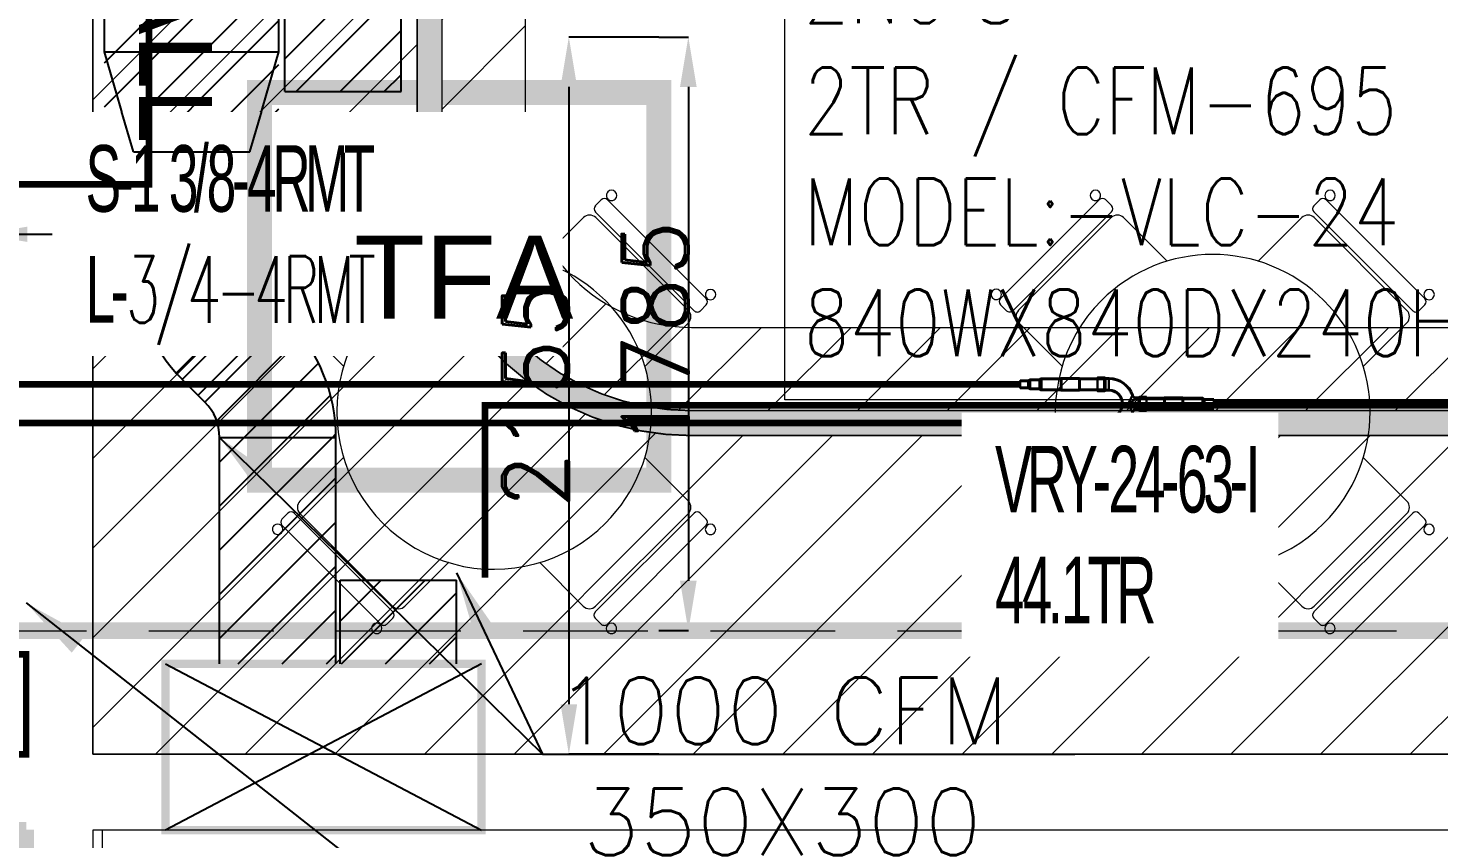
# Model space of a CAD drawing. Header units: millimetres. Extents: x -81374 to 485233, y -39075 to 157313.
# Drawn here: x 49089 to 53329, y 11680 to 14116 of the extents above; entities that cross this region are included whole.
import ezdxf
from ezdxf.enums import TextEntityAlignment as Align

# ---------------------------------------------------------------- set-up
doc = ezdxf.new("R2010")
doc.units = ezdxf.units.MM
doc.header["$PDMODE"] = 34
doc.header["$PDSIZE"] = -1
doc.linetypes.add('CENTER', pattern=[2, 1.25, -0.25, 0.25, -0.25])
doc.linetypes.add('HIDDEN', pattern=[0.375, 0.25, -0.125])
doc.layers.add('ceiling', color=7, linetype='Continuous', lineweight=5, true_color=0x560d91)
doc.layers.add('LinearLight', color=7, linetype='Continuous', lineweight=5, true_color=0xb41f08)
for name, color, linetype in [('CEN', 252, 'CENTER'), ('HATCH', 8, 'Continuous'), ('Hatch 01_UC', 7, 'Continuous'), ('HVAC-SECTIONS', 7, 'Continuous'), ('M HVAC DRAIN PIPE', 8, 'Continuous'), ('M-HVAC ELLIPTICAL DUCT', 6, 'Continuous'), ('M-HVAC SPIRAL DUCT', 150, 'Continuous'), ('M-HVAC VRV PIPE', 152, 'Continuous'), ('M-HVAC-INSULATION', 8, 'Continuous'), ('M-HVAC-SUPPLY AIR DUCT', 4, 'Continuous'), ('M-HVAC-TEXT', 7, 'Continuous'), ('PCE-HVACTEXT', 7, 'Continuous')]:
    doc.layers.add(name, color=color, linetype=linetype)
for name, color, linetype, lineweight in [('DRAIN PIPE', 76, 'Continuous', 30), ('G-IMPT', 8, 'Continuous', 5), ('HVAC  SA DUCT', 4, 'Continuous', 30), ('M-HVAC-EQUIP TEXT', 230, 'Continuous', 0), ('P-PIPE-IDEN', 7, 'Continuous', 9), ('VRF -COPPER PIPE', 4, 'Continuous', 9), ('vrv text', 90, 'Continuous', 30)]:
    doc.layers.add(name, color=color, linetype=linetype, lineweight=lineweight)
doc.styles.add('Arial', font='arial.ttf', dxfattribs={"height": 3})
doc.styles.add('Arial_2', font='arial.ttf', dxfattribs={"height": 75})
doc.styles.add('Herbalife_Third Floor - Furniture Layout - 210201$0$CG', font='GOTHIC.TTF')
doc.styles.add('HVAC TEXT', font='Romans.shx', dxfattribs={"width": 0.8, "height": 100})
doc.styles.add('R', font='romans.shx')
doc.styles.add('ROMAND', font='romand__.ttf')
doc.styles.add('romans', font='stylu.ttf', dxfattribs={"height": 125})
doc.styles.add('rs', font='romans.shx', dxfattribs={"width": 0.75})
doc.styles.get("Standard").update_dxf_attribs({"font": 'arial.ttf'})
doc.dimstyles.new('GLAZ ALU', dxfattribs={"dimscale": 100, "dimtxt": 2, "dimasz": 1.4, "dimexe": 0.8, "dimexo": 0.8, "dimgap": 0.75, "dimtad": 1, "dimdec": 0, "dimzin": 0, "dimdsep": 46, "dimtxsty": 'rs', "dimcen": 0.09, "dimclrd": 8, "dimclre": 8, "dimclrt": 2, "dimadec": 0, "dimazin": 0, "dimtfac": 1, "dimtdec": 0, "dimtmove": 0, "dimatfit": 3, "dimfxl": 1, "dimtolj": 1, "dimtzin": 0, "dimarcsym": 0})
doc.dimstyles.new('HVAC DIM', dxfattribs={"dimtxt": 100, "dimasz": 200, "dimexe": 50, "dimexo": 50, "dimgap": 50, "dimtad": 1, "dimtoh": 1, "dimdec": 0, "dimzin": 0, "dimdsep": 46, "dimtxsty": 'HVAC TEXT', "dimcen": 50, "dimclrd": 7, "dimclre": 7, "dimclrt": 7, "dimadec": 0, "dimazin": 0, "dimtfac": 1, "dimtdec": 0, "dimtofl": 0, "dimtmove": 0, "dimatfit": 3, "dimfxl": 1, "dimtolj": 1, "dimtzin": 0, "dimarcsym": 0})
doc.dimstyles.new('Vayucon', dxfattribs={"dimtxt": 200, "dimasz": 150, "dimexe": 0, "dimexo": 0, "dimgap": 9e-05, "dimtad": 1, "dimdec": 0, "dimrnd": 5, "dimzin": 0, "dimdsep": 46, "dimtxsty": 'ROMAND', "dimcen": 90, "dimclre": 99, "dimclrt": 7, "dimadec": 0, "dimazin": 0, "dimtfac": 1, "dimtdec": 0, "dimtofl": 0, "dimtmove": 1, "dimatfit": 3, "dimfxl": 1, "dimtolj": 1, "dimtzin": 0, "dimarcsym": 0})
pattern_1 = [(225, (86411.17, 39444.27), (134.70384, -134.70384), [])]
pattern_2 = [(45, (497008.21, -83079.44), (-66.29126, 66.29126), [])]
pattern_3 = [(45, (497095.71, -83079.44), (-66.29126, 66.29126), [])]

# ---------------------------------------------------------------- blocks, each defined once
blk = doc.blocks.new('ng')
at = {"layer": 'CEN', "color": 9, "linetype": 'HIDDEN', "lineweight": 0, "ltscale": 1500, "true_color": 0xc7c8ca}
blk.add_line((39209.2, 27139), (31669.2, 27139), dxfattribs=at)
blk = doc.blocks.new('floor plan 1')
at = {"layer": 'G-IMPT', "linetype": 'Continuous'}
blk.add_line((8859.2, -50780.7), (8859.2, -44235.9), dxfattribs=at)
at = {"layer": 'G-IMPT', "color": 55, "linetype": 'Continuous', "true_color": 0xb49f4b}
for p, q in [((8859.2, -50780.7), (8859.2, -44235.9)), ((1844.2, -50780.7), (8859.2, -50780.7)), ((1844.2, -51009.4), (8888, -51009.4))]:
    blk.add_line(p, q, dxfattribs=at)
at = {"layer": 'G-IMPT', "color": 8, "ltscale": 500}
for p, q in [((8888, -50780.7), (8888, -49117.7)), ((1844.2, -50780.7), (8888, -50780.7)), ((8888, -51009.4), (1844.2, -51009.4)), ((8549.5, -51009.4), (2203.1, -51009.4)), ((8888, -51009.4), (8888, -56209.4)), ((4883.6, -51697.3), (5180.8, -51400.3)), ((5199.4, -51400.3), (5217.4, -51418.3)), ((5825.4, -51418.3), (5843.4, -51400.4)), ((5862, -51400.4), (6159.1, -51697.6)), ((7043.6, -51697.3), (7340.8, -51400.3)), ((7359.4, -51400.3), (7377.4, -51418.3)), ((7985.4, -51418.3), (8003.4, -51400.4)), ((8022, -51400.4), (8319.1, -51697.6)), ((5217.4, -51436.8), (4920.1, -51733.9)), ((4937.5, -51732.7), (5216.2, -51454.2)), ((5253.3, -51454.2), (5384.4, -51585.4)), ((5657.1, -51586.6), (5789.5, -51454.3)), ((6122.5, -51734.2), (5825.4, -51436.9)), ((5826.6, -51454.3), (6105.1, -51733)), ((7377.3, -51436.8), (7080.1, -51733.9)), ((7097.5, -51732.7), (7376.2, -51454.2)), ((7413.3, -51454.2), (7544.4, -51585.4)), ((7817.1, -51586.6), (7949.5, -51454.3)), ((8282.5, -51734.2), (7985.4, -51436.9)), ((7986.6, -51454.3), (8265.1, -51733)), ((4901.5, -51733.9), (4883.6, -51715.9)), ((6159.1, -51716.2), (6141.1, -51734.2)), ((7061.5, -51733.9), (7043.6, -51715.9)), ((8319.1, -51716.2), (8301.1, -51734.2)), ((5068.6, -51901.1), (4937.5, -51769.9)), ((6105.1, -51770.1), (5972.8, -51902.4)), ((7228.6, -51901.1), (7097.5, -51769.9)), ((8265.1, -51770.1), (8132.8, -51902.4)), ((4937.4, -52306), (5069.7, -52173.8)), ((5973.9, -52175.1), (6105, -52306.3)), ((7097.4, -52306), (7229.7, -52173.8)), ((8133.9, -52175.1), (8265, -52306.3)), ((4883.5, -52360), (4901.5, -52342)), ((4920, -52342), (5217.1, -52639.2)), ((5215.9, -52621.8), (4937.4, -52343.2)), ((5825.2, -52639.3), (6122.4, -52342.2)), ((6105, -52343.4), (5826.4, -52621.9)), ((6141, -52342.2), (6159, -52360.2)), ((7043.5, -52360), (7061.4, -52342)), ((7080, -52342), (7377.1, -52639.2)), ((7375.9, -52621.8), (7097.4, -52343.2)), ((7985.2, -52639.3), (8282.4, -52342.2)), ((8265, -52343.4), (7986.4, -52621.9)), ((8301, -52342.2), (8319, -52360.2)), ((5180.5, -52675.8), (4883.5, -52378.5)), ((6159, -52378.8), (5861.7, -52675.9)), ((7340.5, -52675.8), (7043.5, -52378.5)), ((8319, -52378.8), (8021.7, -52675.9)), ((5385.4, -52489.6), (5253.1, -52621.9)), ((5789.2, -52621.9), (5658.1, -52490.8)), ((7545.4, -52489.6), (7413.1, -52621.9)), ((7949.2, -52621.9), (7818.1, -52490.8)), ((5217.1, -52657.8), (5199.1, -52675.8)), ((5843.2, -52675.9), (5825.2, -52657.9)), ((7377.1, -52657.8), (7359.1, -52675.8)), ((8003.2, -52675.9), (7985.2, -52657.9))]:
    blk.add_line(p, q, dxfattribs=at)
for centre, radius, start, end in [((5168.7, -51387.4), 15.6, 44.9848, 224.9848), ((5168.7, -51387.4), 15.6, 224.9848, 44.9848), ((5874.3, -51387.7), 15.6, 134.9848, 314.9848), ((5874.3, -51387.7), 15.6, 314.9848, 134.9848), ((7328.7, -51387.4), 15.6, 44.9848, 224.9848), ((7328.7, -51387.4), 15.6, 224.9848, 44.9848), ((8034.3, -51387.7), 15.6, 134.9848, 314.9848), ((8034.3, -51387.7), 15.6, 314.9848, 134.9848), ((5190.1, -51409.6), 13.1, 44.9848, 134.9848), ((5208.1, -51427.5), 13.1, 314.9848, 44.9848), ((5834.7, -51427.6), 13.1, 134.9848, 224.9848), ((5852.7, -51409.7), 13.1, 44.9848, 134.9848), ((7350.1, -51409.6), 13.1, 44.9848, 134.9848), ((7368.1, -51427.5), 13.1, 314.9848, 44.9848), ((7994.7, -51427.6), 13.1, 134.9848, 224.9848), ((8012.7, -51409.7), 13.1, 44.9848, 134.9848), ((5234.7, -51472.8), 26.3, 44.9848, 134.9848), ((5808, -51472.9), 26.3, 44.9848, 134.9848), ((7394.7, -51472.8), 26.3, 44.9848, 134.9848), ((7968, -51472.9), 26.3, 44.9848, 134.9848), ((5521.3, -52038.1), 473.1, 314.9848, 134.9848), ((7681.3, -52038.1), 473.1, 314.9848, 134.9848), ((4870.9, -51685), 15.6, 44.9848, 224.9848), ((4870.9, -51685), 15.6, 224.9848, 44.9848), ((6172, -51685.5), 15.6, 134.9848, 314.9848), ((6172, -51685.5), 15.6, 314.9848, 134.9848), ((7030.9, -51685), 15.6, 44.9848, 224.9848), ((7030.9, -51685), 15.6, 224.9848, 44.9848), ((8332, -51685.5), 15.6, 134.9848, 314.9848), ((8332, -51685.5), 15.6, 314.9848, 134.9848), ((4892.8, -51706.6), 13.1, 134.9848, 224.9848), ((5521.3, -52038.1), 473.1, 134.9848, 314.9848), ((6149.8, -51706.9), 13.1, 314.9848, 44.9848), ((7052.8, -51706.6), 13.1, 134.9848, 224.9848), ((7681.3, -52038.1), 473.1, 134.9848, 314.9848), ((8309.8, -51706.9), 13.1, 314.9848, 44.9848), ((4910.8, -51724.6), 13.1, 224.9848, 314.9848), ((4956.1, -51751.3), 26.3, 134.9848, 224.9848), ((6086.5, -51751.5), 26.3, 314.9848, 44.9848), ((6131.8, -51724.9), 13.1, 224.9848, 314.9848), ((7070.8, -51724.6), 13.1, 224.9848, 314.9848), ((7116.1, -51751.3), 26.3, 134.9848, 224.9848), ((8246.5, -51751.5), 26.3, 314.9848, 44.9848), ((8291.8, -51724.9), 13.1, 224.9848, 314.9848), ((4956, -52324.6), 26.3, 134.9848, 224.9848), ((6086.5, -52324.8), 26.3, 314.9848, 44.9848), ((7116, -52324.6), 26.3, 134.9848, 224.9848), ((8246.5, -52324.8), 26.3, 314.9848, 44.9848), ((4892.7, -52369.3), 13.1, 134.9848, 224.9848), ((4910.7, -52351.3), 13.1, 44.9848, 134.9848), ((6131.7, -52351.5), 13.1, 44.9848, 134.9848), ((6149.7, -52369.5), 13.1, 314.9848, 44.9848), ((7052.7, -52369.3), 13.1, 134.9848, 224.9848), ((7070.7, -52351.3), 13.1, 44.9848, 134.9848), ((8291.7, -52351.5), 13.1, 44.9848, 134.9848), ((8309.7, -52369.5), 13.1, 314.9848, 44.9848), ((4870.6, -52390.6), 15.6, 134.9848, 314.9848), ((4870.6, -52390.6), 15.6, 314.9848, 134.9848), ((6171.7, -52391.1), 15.6, 44.9848, 224.9848), ((6171.7, -52391.1), 15.6, 224.9848, 44.9848), ((7030.6, -52390.6), 15.6, 134.9848, 314.9848), ((7030.6, -52390.6), 15.6, 314.9848, 134.9848), ((8331.7, -52391.1), 15.6, 44.9848, 224.9848), ((8331.7, -52391.1), 15.6, 224.9848, 44.9848), ((5234.5, -52603.3), 26.3, 224.9848, 314.9848), ((5207.8, -52648.5), 13.1, 314.9848, 44.9848), ((5807.8, -52603.3), 26.3, 224.9848, 314.9848), ((5834.5, -52648.6), 13.1, 134.9848, 224.9848), ((7394.5, -52603.3), 26.3, 224.9848, 314.9848), ((7367.8, -52648.5), 13.1, 314.9848, 44.9848), ((7967.8, -52603.3), 26.3, 224.9848, 314.9848), ((7994.5, -52648.6), 13.1, 134.9848, 224.9848), ((5168.2, -52688.5), 15.6, 134.9848, 314.9848), ((5168.2, -52688.5), 15.6, 314.9848, 134.9848), ((5189.8, -52666.5), 13.1, 224.9848, 314.9848), ((5852.4, -52666.6), 13.1, 224.9848, 314.9848), ((5873.8, -52688.8), 15.6, 44.9848, 224.9848), ((5873.8, -52688.8), 15.6, 224.9848, 44.9848), ((7328.2, -52688.5), 15.6, 134.9848, 314.9848), ((7328.2, -52688.5), 15.6, 314.9848, 134.9848), ((7349.8, -52666.5), 13.1, 224.9848, 314.9848), ((8012.4, -52666.6), 13.1, 224.9848, 314.9848), ((8033.8, -52688.8), 15.6, 44.9848, 224.9848), ((8033.8, -52688.8), 15.6, 224.9848, 44.9848)]:
    blk.add_arc(centre, radius, start, end, dxfattribs=at)
at = {"layer": 'CEN', "linetype": 'Continuous'}
blk.add_blockref('ng', (-28240.4, -78519.6), dxfattribs=at)
at = {"layer": 'G-IMPT', "color": 8, "ltscale": 500, "style": 'Herbalife_Third Floor - Furniture Layout - 210201$0$CG'}
blk.add_text('DISPLAY WALL', height=220, rotation=90, dxfattribs=at).set_placement((8749.1, -54970.6))
at = {"layer": 'G-IMPT', "color": 8, "ltscale": 500}
for rotation, p in [(359.9992, (39680.6, -4989.6, 0)), (359.9992, (35886.7, -10139.3, 0)), (270.0008, (28873.3, -20643.5, 0)), (359.9992, (11975.3, -26935.4, 0)), (359.9992, (15267.6, -26935.4, 0)), (359.9992, (26686.3, -26987.7, 0)), (270.0008, (15861.1, -28615, 0)), (89.9992, (23697.8, -33300.6, 0)), (89.9992, (23597.9, -35337.7, 0)), (89.9992, (23597.9, -37388.3, 0)), (359.9992, (13750.4, -37781.5, 0)), (89.9992, (23697.8, -40746.8, 0)), (89.9992, (23597.8, -44302.5, 0)), (89.9992, (23597.8, -46399.1, 0)), (89.9992, (23697.8, -48339.8, 0)), (89.9992, (23697.8, -54280, 0)), (359.9992, (27418.1, -55702.4, 0)), (89.9992, (9671.9, -65856.5, 0)), (359.9992, (4684.1, -67403.4, 0)), (359.9992, (8737.2, -67403.4, 0))]:
    blk.add_attdef('PARTITIONTYPE', text='', height=200, rotation=rotation, dxfattribs=at).set_placement(p, align=Align.MIDDLE_CENTER)
blk = doc.blocks.new('drain pump')
at = {"layer": 'HVAC  SA DUCT', "color": 3, "const_width": 20}
blk.add_lwpolyline([(232195.4, 109654.3), (232195.4, 109953.9), (231895.4, 109953.9), (231895.4, 109654.3)], close=True, dxfattribs=at)
at = {"layer": 'HVAC  SA DUCT', "color": 0}
for centre in [(232044.7, 109879.1, -22), (232044.7, 109749.7, -22)]:
    blk.add_circle(centre, 40.5, dxfattribs=at)
blk = doc.blocks.new('*D177')
at = {"layer": 'DEFPOINTS', "color": 0, "linetype": 'Continuous'}
for p in [(50984.5, 14089.2), (50984.5, 12305.3), (51073.3, 12305.3)]:
    blk.add_point(p, dxfattribs=at)
at = {"layer": 'DRAIN PIPE', "color": 99, "linetype": 'Continuous', "lineweight": -2}
for p, q in [((50984.5, 14089.2), (51073.3, 14089.2)), ((50984.5, 12305.3), (51073.3, 12305.3))]:
    blk.add_line(p, q, dxfattribs=at)
at = {"layer": 'DRAIN PIPE', "color": 0, "linetype": 'Continuous', "lineweight": -2}
blk.add_line((51073.3, 13939.2), (51073.3, 12455.3), dxfattribs=at)
at = {"layer": 'DRAIN PIPE', "color": 0, "linetype": 'Continuous'}
for points in [[(51098.3, 13939.2), (51048.3, 13939.2), (51073.3, 14089.2)], [(51048.3, 12455.3), (51098.3, 12455.3), (51073.3, 12305.3)]]:
    blk.add_solid(points, dxfattribs=at)
at = {"layer": 'DRAIN PIPE', "color": 7, "linetype": 'Continuous', "insert": (50973.3, 13197.2), "char_height": 200, "attachment_point": 5, "rotation": 90, "style": 'ROMAND'}
blk.add_mtext('\\A1;1785', dxfattribs=at)
blk = doc.blocks.new('*D178')
at = {"layer": 'DEFPOINTS', "color": 0, "linetype": 'Continuous'}
for p in [(50984.5, 14089.2), (50714.1, 11934), (50984.5, 11934)]:
    blk.add_point(p, dxfattribs=at)
at = {"layer": 'DRAIN PIPE', "color": 99, "linetype": 'Continuous', "lineweight": -2}
for p, q in [((50984.5, 14089.2), (50714.1, 14089.2)), ((50984.5, 11934), (50714.1, 11934))]:
    blk.add_line(p, q, dxfattribs=at)
at = {"layer": 'DRAIN PIPE', "color": 0, "linetype": 'Continuous', "lineweight": -2}
blk.add_line((50714.1, 13939.2), (50714.1, 12084), dxfattribs=at)
at = {"layer": 'DRAIN PIPE', "color": 0, "linetype": 'Continuous'}
for points in [[(50739.1, 13939.2), (50689.1, 13939.2), (50714.1, 14089.2)], [(50689.1, 12084), (50739.1, 12084), (50714.1, 11934)]]:
    blk.add_solid(points, dxfattribs=at)
at = {"layer": 'DRAIN PIPE', "color": 7, "linetype": 'Continuous', "insert": (50614.1, 13011.6), "char_height": 200, "attachment_point": 5, "rotation": 90, "style": 'ROMAND'}
blk.add_mtext('\\A1;2155', dxfattribs=at)
blk = doc.blocks.new('zw$4E06')
at = {"layer": 'vrv text'}
for points in [[(-121.1, 47.1), (-125.2, 47.1, 0.219765), (-200.2, 8.6), (-201.3, 7.2), (-202.6, 5.5), (-203.7, 4), (-204.8, 2.4, 0.042815), (-212.3, -11.4), (-213.2, -13.1), (-214, -14.9), (-214.7, -16.9), (-215.5, -18.7), (-216, -20.6), (-216.2, -21.1), (-216.5, -21.9), (-216.8, -22.4), (-217.1, -23), (-217.3, -23.6), (-218.4, -25.2), (-218.7, -25.5), (-219.1, -26.1), (-219.7, -26.5), (-220.2, -27), (-220.4, -27.4), (-221, -27.8), (-221.5, -28.3), (-222.1, -28.5), (-222.4, -28.9), (-223, -29.2), (-223.6, -29.4)], [(-121.1, 50.2), (-123.4, 50.2, 0.309599), (-218.4, -17.7), (-219.1, -19.5)], [(-121.1, 3.6), (-124.1, 3.6, 0.392074), (-177.9, -51.8), (-178.1, -53.3), (-177.9, -54.6, 0.393328), (-124.1, -110.1), (-121.1, -110.1)], [(-121.1, 0.5), (-122.6, 0.5), (-123.9, 0.4, 0.390764), (-175, -51.8), (-175, -54.6, 0.390298), (-123.9, -107), (-121.1, -107)], [(-231.4, -31.6), (-231.1, -31.8, 0.021844), (-210.1, -47.1), (-199.6, -53.3), (-205.4, -43)], [(-205.4, -63.6), (-199.6, -53.3), (-210, -59.8, 0.03043), (-231.1, -74.8), (-231.4, -75)], [(-121.1, -153.7), (-123.2, -153.7, -0.308139), (-215.5, -87.9), (-216, -86), (-216.2, -85.3), (-216.5, -84.9), (-216.8, -84.2), (-217.1, -83.6), (-217.3, -83.1), (-217.7, -82.6), (-218, -82), (-218.4, -81.6), (-218.7, -81.1), (-219.1, -80.5), (-219.7, -80.2), (-220.2, -79.8), (-220.4, -79.2), (-221, -78.7), (-221.5, -78.5), (-222.1, -78.1), (-222.4, -77.6, 0.112916), (-230.1, -75.2), (-230.7, -75), (-231.4, -75)], [(-121.1, -156.8), (-123.4, -156.8, -0.307918), (-218.4, -89), (-219.1, -87.1), (-219.1, -86.6), (-219.3, -86), (-219.7, -85.7), (-219.9, -85.1), (-220.2, -84.8), (-220.2, -84.2), (-220.6, -83.8), (-221, -83.5), (-221.2, -82.9), (-221.5, -82.7), (-221.9, -82.2), (-222.3, -81.8), (-222.6, -81.6), (-223, -81.3), (-223.3, -80.9), (-223.7, -80.7), (-224.3, -80.3), (-224.6, -80), (-225.2, -79.8), (-225.4, -79.6), (-225.9, -79.4), (-226.5, -79.2), (-226.8, -79), (-227.4, -78.7), (-228.5, -78.7), (-228.9, -78.5), (-229.4, -78.3), (-230.4, -78.3), (-230.9, -78.1), (-231.4, -78.1)]]:
    blk.add_lwpolyline(points, format="xyb", dxfattribs=at)
for points in [[(-206.3, -0.2), (-208.7, 2)], [(-202.4, 5.5), (-204.6, 7.7)], [(-198.3, 10.7), (-200.6, 13.1)], [(-193.9, 15.8), (-196, 17.8)], [(-189.2, 20.4), (-191.4, 22.8)], [(-184, 24.8), (-186.4, 27.2)], [(-178.9, 28.9), (-181.1, 31.2)], [(-173, 32.5), (-175.2, 34.8)], [(-167.1, 36), (-169.3, 38.2)], [(-160.7, 38.8), (-163.1, 41.3)], [(-153.9, 41.7), (-156.3, 43.9)], [(-146.7, 43.7), (-149.1, 46.3)], [(-139, 45.4), (-141.6, 48.1)], [(-130.5, 46.5), (-133.4, 49.4)], [(-130.5, -0.5), (-133.3, 2.2)], [(-122.1, 0.4), (-125, 3.5)], [(-121.7, 47.1), (-124.8, 50.2)], [(-76.5, 50.2), (-76.5, 53.3), (-103.7, 53.3), (-109, 50.2), (-121.1, 50.2)], [(-102.8, 50.2), (-108.1, 47.1), (-121.1, 47.1)], [(-121.1, 3.5), (-121.1, 47.1)], [(-121.1, 3.5), (-108.1, 3.5), (-102.8, 0.4), (-76.5, 0.4), (-76.5, -2.8), (-103.7, -2.8), (-109, 0.4), (-121.1, 0.4)], [(-112.7, 0.4), (-115.8, 3.5)], [(-112.1, 47.1), (-115.3, 50.2)], [(-108.1, 3.5), (-108.1, 47.1)], [(-104.8, 49.1), (-107, 51.3)], [(-100, -2.8), (-103.9, 0.9)], [(-103, 1.7), (-103, 48.5)], [(-102.8, 50.2), (-102.8, 39.7)], [(-76.5, 0.4), (-76.5, 50.2), (-102.8, 50.2), (-102.8, 0.4)], [(-102.8, 47.2), (-102.8, 0.2)], [(-102.8, 45.4), (-102.8, 2.7)], [(-102.6, 48.4), (-5, 48.4), (-2.6, 50), (0, 50)], [(-102.6, 1.5), (-102.6, 48.4)], [(0.2, 47.2), (-1.8, 47.2), (-4.2, 45.9), (-102.6, 45.9)], [(-4.2, 45.9), (-4.2, 4.2), (-102.6, 4.2)], [(0, 0), (-2.6, 0), (-5, 1.5), (-102.6, 1.5)], [(-96.5, 50.2), (-99.6, 53.3)], [(-90.8, -2.8), (-93.9, 0.4)], [(-87.1, 50.2), (-90.3, 53.3)], [(-81.2, -2.8), (-84.4, 0.4)], [(-77.8, 50.2), (-80.9, 53.3)], [(-76.5, 50.2), (-76.5, 39.7)], [(-25.5, 45.9), (-33.3, 45.9)], [(-25.5, 4.2), (-33.3, 4.2)], [(-4.2, 4.2), (-1.8, 2.7)], [(-1.8, 47.2), (-1.8, 2.7), (0, 2.7)], [(151.5, 48.4), (72.8, 48.4), (70.2, 50), (-0.9, 50)], [(69.7, 2.7), (-0.7, 2.7)], [(0, 47.2), (69.7, 47.2), (71.9, 45.9), (150.7, 45.9), (157.9, 41.6), (196.1, 41.6), (203.3, 37.7), (203.3, 12.7), (196.1, 8.5), (157.9, 8.5), (150.7, 4.2), (71.9, 4.2), (69.7, 2.7)], [(0, 0), (70.2, 0)], [(69.7, 47.2), (69.7, 2.7)], [(70.2, 0), (72.8, 1.5), (151.5, 1.5), (158.7, 5.7), (196.1, 5.7), (203.3, 9.9), (235.9, 9.9), (235.9, 40.3), (203.3, 40.3), (196.1, 44.3)], [(71.9, 45.9), (71.9, 4.2)], [(93.4, 45.9), (101.1, 45.9)], [(93.4, 4.2), (101.1, 4.2)], [(150.7, 45.9), (150.7, 4.2)], [(158.7, 44.3), (151.5, 48.4)], [(157.9, 41.6), (157.9, 8.5)], [(196.1, 44.3), (158.7, 44.3)], [(196.1, 41.6), (196.1, 8.5)], [(203.3, 37.7), (235.9, 37.7)], [(203.3, 12.7), (235.9, 12.7)], [(-500.2, -74.1), (-500.2, -32.3), (-507.4, -36.8), (-545.4, -36.8), (-545.4, -34)], [(-545.4, -34), (-507.9, -34)], [(-545.4, -36.8), (-545.4, -69.9)], [(-507.9, -34), (-500.8, -29.8)], [(-507.4, -36.8), (-507.4, -69.9)], [(-500.8, -29.8), (-422.1, -29.8)], [(-349.3, -31.1), (-419, -31.1), (-421.4, -32.3), (-500.2, -32.3)], [(-442.7, -32.3), (-450.4, -32.3)], [(-422.1, -29.8), (-419.5, -28.3)], [(-421.4, -32.3), (-421.4, -74.1), (-419, -75.6)], [(-419.5, -28.3), (-348.4, -28.3)], [(-419, -31.1), (-419, -75.6), (-348.5, -75.6)], [(-349.5, -31.1), (-347.5, -31.1), (-345.2, -32.3), (-246.7, -32.3)], [(-246.7, -29.8), (-344.3, -29.8), (-346.9, -28.3), (-349.3, -28.3)], [(-347.5, -31.1), (-347.5, -75.6), (-349.3, -75.6)], [(-345.2, -32.3), (-345.2, -74.1), (-246.7, -74.1)], [(-323.7, -32.3), (-316, -32.3)], [(-240.6, -28.5), (-246.2, -25.2), (-273.2, -25.2), (-273.2, -28.5), (-246.9, -28.5), (-241.6, -31.6)], [(-272.1, -28.5), (-273.2, -27.4)], [(-273.2, -28.5), (-273.2, -41)], [(-273.2, -78.1), (-273.2, -28.5)], [(-262.7, -28.5), (-265.8, -25.2)], [(-253.1, -28.5), (-256.4, -25.2)], [(-240.8, -31.6), (-247.1, -25.2)], [(-246.9, -75.6), (-246.9, -28.3), (-246.9, -75.6)], [(-246.9, -28.5), (-246.9, -41)], [(-246.9, -78.1), (-246.9, -28.5)], [(-246.7, -76.7), (-246.7, -29.8)], [(-246.7, -76.8), (-246.7, -29.8)], [(-241.6, -75), (-241.6, -31.6)], [(-241.6, -31.6), (-231.4, -31.6)], [(-240.6, -28.5), (-231.4, -28.5)], [(-231.3, -31.6), (-234.4, -28.5)], [(-231.4, -28.5), (-229.8, -28.5), (-229.4, -28.3), (-228.9, -28.3), (-228.5, -28.1), (-227.8, -27.9), (-227.4, -27.8), (-226.8, -27.6), (-226.5, -27.4), (-225.9, -27.4), (-225.4, -27), (-225.2, -26.8), (-224.6, -26.5), (-224.3, -26.3), (-223.7, -26.1), (-223, -25.4), (-222.6, -25.2), (-222.3, -24.6), (-221.9, -24.3), (-221.5, -24.1), (-221.2, -23.6), (-221, -23.2), (-220.6, -22.8), (-220.2, -22.3), (-220.2, -22.1), (-219.9, -21.5), (-219.7, -21.1), (-219.3, -20.6), (-219.1, -20), (-219.1, -19.7)], [(-228.9, -31.4), (-229.6, -31.6), (-231.4, -31.6)], [(-223.9, -29.6), (-226.1, -27.4)], [(-218.6, -25.4), (-221, -23.2)], [(-215.5, -19), (-218, -16.8)], [(-216, -21), (-216, -20.6)], [(-212.9, -12.5), (-215.1, -10.1)], [(-209.7, -6.3), (-211.9, -3.9)], [(-174.5, -60.1), (-177.9, -56.6)], [(-174.8, -50.4), (-177.6, -47.6)], [(-173.7, -42.1), (-176.3, -39.5)], [(-171.7, -34.8), (-174.1, -32.3)], [(-168.8, -28.3), (-171, -25.9)], [(-165.1, -22.4), (-167.5, -20.2)], [(-160.9, -17.3), (-163.3, -15.1)], [(-156.3, -12.7), (-158.3, -10.5)], [(-150.7, -8.5), (-153.1, -6.3)], [(-144.7, -5.1), (-147.1, -2.8)], [(-138.3, -2.4), (-140.6, 0)], [(-545.4, -69.9), (-507.4, -69.9), (-500.2, -74.1), (-421.4, -74.1)], [(-545.4, -72.6), (-545.4, -69.9)], [(-507.9, -72.6), (-545.4, -72.6)], [(-500.8, -76.8), (-507.9, -72.6)], [(-422.1, -76.8), (-500.8, -76.8)], [(-442.7, -74.1), (-450.4, -74.1)], [(-419.5, -78.1), (-422.1, -76.8)], [(-349.3, -78.1), (-419.5, -78.1)], [(-349.3, -78.1), (-346.9, -78.1)], [(-345.2, -74.1), (-347.5, -75.6)], [(-346.9, -78.1), (-344.3, -76.8)], [(-344.3, -76.8), (-246.7, -76.8)], [(-323.7, -74.1), (-316, -74.1)], [(-231.4, -75), (-241.6, -75), (-246.9, -78.1), (-273.2, -78.1), (-273.2, -81.4), (-246.2, -81.4), (-240.6, -78.1), (-231.4, -78.1)], [(-266.4, -81.4), (-269.3, -78.1)], [(-256.8, -81.4), (-259.9, -78.1)], [(-247.4, -81.4), (-250.6, -78.1)], [(-241, -78.5), (-243.2, -76.1)], [(-231.6, -78.1), (-235, -75)], [(-217.3, -83.3), (-223.3, -77.2)], [(-210, -99.8), (-216.5, -93.4)], [(-216, -86), (-216, -85.8)], [(-171.1, -73), (-176.1, -68)], [(-153.1, -100.4), (-168, -85.3)], [(-124.7, -110.1), (-127.9, -106.6)], [(-76.5, -107), (-76.5, -103.9), (-103.7, -103.9), (-109, -107), (-121.1, -107)], [(-121.1, -153.7), (-121.1, -110.1), (-108.1, -110.1), (-102.8, -107), (-76.5, -107)], [(-115.1, -110.1), (-118.2, -107)], [(-106.6, -109.2), (-109, -107)], [(-108.1, -153.7), (-108.1, -110.1)], [(-103, -108.1), (-5.3, -108.1), (-2.9, -106.4), (-0.4, -106.4)], [(-103, -155), (-103, -108.1)], [(-0.2, -109.4), (-2.2, -109.4), (-4.6, -110.5), (-103, -110.5)], [(-4.6, -110.5), (-4.6, -152.4), (-103, -152.4)], [(-102.8, -107), (-102.8, -118.2)], [(-102.8, -156.8), (-102.8, -107)], [(-102.8, -156.8), (-102.8, -109.9)], [(-99.4, -107), (-102.4, -103.9)], [(-90.1, -107), (-93.2, -103.9)], [(-80.5, -107), (-83.6, -103.9)], [(-76.5, -107), (-76.5, -118.2)], [(-76.5, -156.8), (-76.5, -107)], [(-26.1, -110.5), (-33.6, -110.5)], [(-2.2, -153.7), (-2.2, -109.4)], [(151.1, -108.1), (72.4, -108.1), (69.8, -106.4), (-1.3, -106.4)], [(-0.4, -109.4), (69.3, -109.4), (71.5, -110.5), (150.4, -110.5)], [(69.3, -109.4), (69.3, -153.7)], [(71.5, -110.5), (71.5, -152.4)], [(93, -110.5), (100.7, -110.5)], [(150.4, -110.5), (150.4, -152.4)], [(150.4, -110.5), (157.5, -114.9), (195.8, -114.9), (202.9, -118.9), (202.9, -143.9), (195.8, -148.2)], [(158.3, -112.1), (151.1, -108.1)], [(195.8, -112.1), (158.3, -112.1)], [(195.8, -112.1), (202.9, -116.2), (235.3, -116.2), (235.3, -146.5), (202.9, -146.5), (195.8, -150.7)], [(-183.3, -136.2), (-204.1, -115.4)], [(-161.2, -148.9), (-167.7, -142.3)], [(-146.9, -153.5), (-151.5, -148.9)], [(-135.3, -155.9), (-139, -152)], [(-124.8, -156.8), (-128.1, -153.3)], [(-109, -156.8), (-103.7, -159.9), (-76.5, -159.9), (-76.5, -156.8), (-102.8, -156.8), (-108.1, -153.7), (-121.1, -153.7)], [(-121.1, -156.8), (-109, -156.8)], [(-115.4, -156.8), (-118.4, -153.7)], [(-102.8, -159.9), (-109.2, -153.7)], [(-5.3, -155), (-103, -155)], [(-93.4, -159.9), (-96.5, -156.8)], [(-84, -159.9), (-87.1, -156.8)], [(-76.5, -158.1), (-77.8, -156.8)], [(-26.1, -152.4), (-33.6, -152.4)], [(-2.9, -156.5), (-5.3, -155)], [(-4.6, -152.4), (-2.2, -153.7), (-0.4, -153.7)], [(-0.4, -156.5), (-2.9, -156.5)], [(69.3, -153.7), (-1.1, -153.7)], [(-0.4, -156.5), (69.8, -156.5)], [(195.8, -148.2), (157.5, -148.2), (150.4, -152.4), (71.5, -152.4), (69.3, -153.7)], [(69.8, -156.5), (72.4, -155)], [(72.4, -155), (151.1, -155), (158.3, -150.7), (195.8, -150.7)], [(93, -152.4), (100.7, -152.4)], [(157.5, -114.9), (157.5, -148.2)], [(195.8, -114.9), (195.8, -148.2)], [(202.9, -118.9), (235.3, -118.9)], [(202.9, -143.9), (235.3, -143.9)]]:
    blk.add_lwpolyline(points, dxfattribs=at)
for points in [[(-223.6, -29.4), (-225.2, -30.8), (-226.7, -30.6), (-228.9, -31.4)], [(-205.4, -43), (-209.5, -36), (-212.2, -28.2), (-216, -21)], [(-216, -85.8), (-212.5, -78.4), (-209.1, -70.9), (-205.4, -63.6)]]:
    blk.add_open_spline(points, degree=3, dxfattribs=at)
blk = doc.blocks.new('zw$CAB3')
at = {"layer": 'M-HVAC ELLIPTICAL DUCT', "linetype": 'Continuous', "const_width": 75}
blk.add_lwpolyline([(37.5, 1202.5), (37.5, 37.5), (1237.5, 37.5), (1237.5, 1202.5)], close=True, dxfattribs=at)
at = {"layer": 'M-HVAC-TEXT', "color": 7, "insert": (651, 772.9, 0), "char_height": 250, "width": 562.477, "attachment_point": 2, "style": 'Arial'}
blk.add_mtext('TFA ', dxfattribs=at)

msp = doc.modelspace()

# ---------------------------------------------------------------- hatches: boundary and pattern name
at = {"layer": 'HATCH'}
h = msp.add_hatch(color=8, dxfattribs=at)
h.dxf.hatch_style = 1
edge = h.paths.add_edge_path(flags=16)
edge.add_arc((51082.8, 23076.1), 750, 450, 540)
edge.add_line((50332.8, 23076.1), (50332.8, 13716.5))
edge.add_arc((51082.8, 13716.5), 750, 180, 270)
edge.add_line((51082.8, 12966.5), (54782.5, 12966.5))
edge.add_arc((54782.5, 13716.5), 750, 270, 360)
edge.add_line((55532.5, 13716.5), (55532.5, 23076.1))
edge.add_arc((54782.5, 23076.1), 750, 360, 450)
edge.add_line((54782.5, 23826.1), (51082.8, 23826.1))
edge = h.paths.add_edge_path()
edge.add_arc((51082.8, 23076.1), 825, 450, 540)
edge.add_line((50257.8, 23076.1), (50257.8, 13716.5))
edge.add_arc((51082.8, 13716.5), 825, 180, 270)
edge.add_line((51082.8, 12891.5), (54782.5, 12891.5))
edge.add_arc((54782.5, 13716.5), 825, 270, 360)
edge.add_line((55607.5, 13716.5), (55607.5, 23076.1))
edge.add_arc((54782.5, 23076.1), 825, 360, 450)
edge.add_line((54782.5, 23901.1), (51082.8, 23901.1))
at = {"layer": 'Hatch 01_UC', "linetype": 'Continuous', "lineweight": 0, "transparency": 33554597}
h = msp.add_hatch(dxfattribs=at)
h.set_pattern_fill('ANSI31', color=8, scale=60, angle=180)
h.set_pattern_definition(pattern_1)
h.paths.add_polyline_path([(56014.8, 24856.1), (49282.8, 24856.1), (49282.8, 18559.3), (49282.8, 11934), (56251.6, 11934), (56251.6, 12466.5), (56584.1, 12466.5), (56584.1, 21441.1), (56022.8, 21441.1), (56022.8, 22506.1), (56582.5, 22506.1), (56582.5, 24856.1)])
edge = h.paths.add_edge_path(flags=16)
edge.add_ellipse((51082.8, 23076.1), major_axis=(825, 0), ratio=1, start_angle=90, end_angle=180)
edge.add_line((50257.8, 23076.1), (50257.8, 13716.5))
edge.add_ellipse((51082.8, 13716.5), major_axis=(825, 0), ratio=1, start_angle=180, end_angle=270)
edge.add_line((51082.8, 12891.5), (54782.5, 12891.5))
edge.add_ellipse((54782.5, 13716.5), major_axis=(825, 0), ratio=1, start_angle=270, end_angle=360)
edge.add_line((55607.5, 13716.5), (55607.5, 23076.1))
edge.add_ellipse((54782.5, 23076.1), major_axis=(825, 0), ratio=1, start_angle=0, end_angle=90)
edge.add_line((54782.5, 23901.1), (51082.8, 23901.1))
h = msp.add_hatch(dxfattribs=at)
h.set_pattern_fill('ANSI31', color=8, scale=60, angle=180)
h.set_pattern_definition(pattern_1)
edge = h.paths.add_edge_path(flags=16)
edge.add_arc((51082.8, 23076.1), 500, 450, 540)
edge.add_line((50582.8, 23076.1), (50582.8, 13716.5))
edge.add_arc((51082.8, 13716.5), 500, 180, 270)
edge.add_line((51082.8, 13216.5), (54782.5, 13216.5))
edge.add_arc((54782.5, 13716.5), 500, 270, 360)
edge.add_line((55282.5, 13716.5), (55282.5, 23076.1))
edge.add_arc((54782.5, 23076.1), 500, 360, 450)
edge.add_line((54782.5, 23576.1), (51082.8, 23576.1))
edge = h.paths.add_edge_path()
edge.add_ellipse((51082.8, 23076.1), major_axis=(750, 0), ratio=1, start_angle=90, end_angle=180)
edge.add_line((50332.8, 23076.1), (50332.8, 13716.5))
edge.add_ellipse((51082.8, 13716.5), major_axis=(750, 0), ratio=1, start_angle=180, end_angle=270)
edge.add_line((51082.8, 12966.5), (54782.5, 12966.5))
edge.add_ellipse((54782.5, 13716.5), major_axis=(750, 0), ratio=1, start_angle=270, end_angle=360)
edge.add_line((55532.5, 13716.5), (55532.5, 23076.1))
edge.add_ellipse((54782.5, 23076.1), major_axis=(750, 0), ratio=1, start_angle=0, end_angle=90)
edge.add_line((54782.5, 23826.1), (51082.8, 23826.1))
at = {"layer": 'M-HVAC-INSULATION'}
h = msp.add_hatch(dxfattribs=at)
h.set_pattern_fill('ANSI31', color=256, scale=750, angle=360, style=0)
h.set_pattern_definition(pattern_2)
h.paths.add_polyline_path([(49317.8, 20789.5), (49842.8, 20789.5), (49842.8, 13414.1), (49317.8, 13414.1)])
h = msp.add_hatch(dxfattribs=at)
h.set_pattern_fill('ANSI31', color=256, scale=750, angle=360, style=0)
h.set_pattern_definition(pattern_2)
h.paths.add_polyline_path([(49860.2, 18804.2), (49860.2, 13925.1), (50210.2, 13925.1), (50210.2, 18804.2)])
h = msp.add_hatch(dxfattribs=at)
h.set_pattern_fill('ANSI31', color=256, scale=750, angle=360, style=0)
h.set_pattern_definition(pattern_3)
h.paths.add_polyline_path([(49405.3, 13414.1, 0.198912), (49551.8, 13060.5), (49799.3, 13308, -0.198912), (49755.3, 13414.1)])
h = msp.add_hatch(dxfattribs=at)
h.set_pattern_fill('ANSI31', color=256, scale=750, angle=360, style=0)
h.set_pattern_definition(pattern_3)
h.paths.add_polyline_path([(49799.3, 13308), (49551.8, 13060.5), (49620.1, 12992.2), (49867.6, 13239.6)])
h = msp.add_hatch(dxfattribs=at)
h.set_pattern_fill('ANSI31', color=256, scale=750, angle=360, style=0)
h.set_pattern_definition(pattern_3)
h.paths.add_polyline_path([(50014.1, 12886.1, 0.198912), (49867.6, 13239.6), (49620.1, 12992.2, -0.198912), (49664.1, 12886.1)])
h = msp.add_hatch(dxfattribs=at)
h.set_pattern_fill('ANSI31', color=256, scale=750, angle=360, style=0)
h.set_pattern_definition(pattern_3)
h.paths.add_polyline_path([(50014.1, 12886.1), (49664.1, 12886.1), (49664.1, 12205.3), (50014.1, 12205.3)])
h = msp.add_hatch(dxfattribs=at)
h.set_pattern_fill('ANSI31', color=256, scale=750, angle=360, style=0)
h.set_pattern_definition(pattern_2)
h.paths.add_polyline_path([(50026.6, 12205.3), (50026.6, 12457.2), (50376.6, 12457.2), (50376.6, 12205.3)])

# ---------------------------------------------------------------- linework, layer by layer
at = {"layer": 'ceiling', "color": 8, "linetype": 'Continuous'}
msp.add_lwpolyline([(56014.8, 24856.1), (49282.8, 24856.1), (49282.8, 18559.3), (49282.8, 18559.3), (49282.8, 11934), (56251.6, 11934), (56251.6, 12466.5), (56584.1, 12466.5), (56584.1, 21441.1), (56022.8, 21441.1), (56022.8, 22506.1), (56582.5, 22506.1), (56582.5, 24856.1), (56014.8, 24856.1)], dxfattribs=at)
msp.add_lwpolyline([(51082.8, 23576.1, 0.414214), (50582.8, 23076.1), (50582.8, 13716.5, 0.414214), (51082.8, 13216.5), (54782.5, 13216.5, 0.414214), (55282.5, 13716.5), (55282.5, 23076.1, 0.414214), (54782.5, 23576.1)], format="xyb", close=True, dxfattribs=at)
at = {"layer": 'CEN', "color": 11, "linetype": 'HIDDEN', "lineweight": 0, "ltscale": 1500, "const_width": 50}
for points in [[(47202, 12305.3), (54741.9, 12305.3)], [(47202, 11705.3), (49082.8, 11705.3)]]:
    msp.add_lwpolyline(points, dxfattribs=at)
at = {"layer": 'DRAIN PIPE', "color": 76, "linetype": 'Continuous', "const_width": 20, "elevation": 0}
msp.add_lwpolyline([(55431.1, 12982.3), (50462.3, 12982.3), (50462.3, 12464.8)], dxfattribs=at)
at = {"layer": 'HVAC-SECTIONS', "linetype": 'Continuous'}
msp.add_line((49860.2, 13925.1, 0), (50210.2, 13925.1, 0), dxfattribs=at)
at = {"layer": 'LinearLight', "color": 8, "const_width": 5}
for points in [[(51082.8, 23901.1, 0.414214), (50257.8, 23076.1), (50257.8, 13716.5, 0.414214), (51082.8, 12891.5), (54782.5, 12891.5, 0.414214), (55607.5, 13716.5), (55607.5, 23076.1, 0.414214), (54782.5, 23901.1)], [(51082.8, 23826.1, 0.414214), (50332.8, 23076.1), (50332.8, 13716.5, 0.414214), (51082.8, 12966.5), (54782.5, 12966.5, 0.414214), (55532.5, 13716.5), (55532.5, 23076.1, 0.414214), (54782.5, 23826.1)]]:
    msp.add_lwpolyline(points, format="xyb", close=True, dxfattribs=at)
at = {"layer": 'M HVAC DRAIN PIPE', "color": 30, "linetype": 'Continuous', "const_width": 50}
msp.add_lwpolyline([(48681.2, 11681.9), (48682.8, 10634), (49082.8, 10634), (49081.2, 11681.9)], close=True, dxfattribs=at)
at = {"layer": 'M-HVAC ELLIPTICAL DUCT', "linetype": 'Continuous'}
for p, q in [((49317.8, 14044.4), (49317.8, 20789.5)), ((49842.8, 14044.4), (49842.8, 20789.5))]:
    msp.add_line(p, q, dxfattribs=at)
at = {"layer": 'M-HVAC SPIRAL DUCT', "linetype": 'Continuous'}
for p, q in [((49502, 12205.3), (50452, 11705.3)), ((50452, 12205.3), (49502, 11705.3))]:
    msp.add_line(p, q, dxfattribs=at)
at = {"layer": 'M-HVAC VRV PIPE', "linetype": 'Continuous', "const_width": 20}
for points in [[(52071, 13045.4), (48945.2, 13045.4), (48945.2, 13921.9)], [(52652.9, 12987), (56562.8, 12987)], [(52071.4, 12928.9), (41565.1, 12928.9)]]:
    msp.add_lwpolyline(points, dxfattribs=at)
at = {"layer": 'M-HVAC-SUPPLY AIR DUCT', "linetype": 'Continuous'}
for p, q in [((49860.2, 13925.1, 0), (49860.2, 18804.2, 0)), ((50210.2, 13925.1, 0), (50210.2, 18804.2, 0)), ((49317.8, 14044.4), (49842.8, 14044.4)), ((49405.3, 13414.1), (49405.3, 13744.4)), ((49405.3, 13414.1), (49405.3, 13744.4)), ((49755.3, 13414.1), (49755.3, 13744.4)), ((49755.3, 13744.4), (49755.3, 13414.1)), ((49405.3, 13414.1), (49755.3, 13414.1)), ((49755.3, 13414.1), (49405.3, 13414.1)), ((49799.3, 13308), (49551.8, 13060.5)), ((49867.6, 13239.6), (49799.3, 13308)), ((49620.1, 12992.2), (49867.6, 13239.6)), ((49620.1, 12992.2), (49551.8, 13060.5)), ((49664.1, 12205.3), (49664.1, 12886.1)), ((49664.1, 12886.1), (50014.1, 12886.1)), ((50014.1, 12205.3), (50014.1, 12886.1)), ((50026.6, 12205.3), (50026.6, 12457.2)), ((50026.6, 12457.2), (50376.6, 12457.2)), ((50376.6, 12205.3), (50376.6, 12457.2))]:
    msp.add_line(p, q, dxfattribs=at)
at = {"layer": 'M-HVAC-SUPPLY AIR DUCT', "linetype": 'Continuous', "const_width": 25}
msp.add_lwpolyline([(50452, 12205.3), (49502, 12205.3), (49502, 11705.3), (50452, 11705.3)], close=True, dxfattribs=at)
at = {"layer": 'M-HVAC-SUPPLY AIR DUCT', "linetype": 'Continuous'}
for centre, radius, start, end in [((49905.3, 13414.1), 500, 180, 225), ((49905.3, 13414.1), 150, 180, 225), ((49514.1, 12886.1), 500, 0, 45), ((49514.1, 12886.1), 150, 0, 45)]:
    msp.add_arc(centre, radius, start, end, dxfattribs=at)
at = {"layer": 'VRF -COPPER PIPE', "color": 0}
msp.add_lwpolyline([(51363.7, 15060.8), (54100.3, 15060.8), (54100.3, 12998.7), (51363.7, 12998.7)], close=True, dxfattribs=at)

# ---------------------------------------------------------------- block references
at = {"linetype": 'Continuous', "rotation": 180}
msp.add_blockref('floor plan 1', (58170.8, -39075.4), dxfattribs=at)
at = {"layer": 'DRAIN PIPE', "linetype": 'Continuous', "rotation": 89.99999999999285}
msp.add_blockref('drain pump', (158737.1, -219961.4), dxfattribs=at)
at = {"layer": 'vrv text', "xscale": -0.7447286262668815, "yscale": 0.7447286262668819, "zscale": 0.7447286262668819}
msp.add_blockref('zw$4E06', (52246.7, 13026.7), dxfattribs=at)

# ---------------------------------------------------------------- texts
at = {"layer": 'M-HVAC-EQUIP TEXT', "color": 0, "insert": (51420.5, 14997.4), "char_height": 200, "width": 2764.508, "attachment_point": 1, "style": 'HVAC TEXT'}
msp.add_mtext("{\\H0.99999x;VRF V-FOUR WAY CASSETTES IDU - 2NO'S\\P2TR / CFM-695\\PMODEL:-VLC-24\\P840WX840DX240H}", dxfattribs=at)
at = {"layer": 'M-HVAC-TEXT', "color": 7, "insert": (51355.3, 12164.3, 0), "char_height": 200, "width": 13359.771, "attachment_point": 2, "style": 'R'}
msp.add_mtext('1000 CFM\\P350X300', dxfattribs=at)

# ---------------------------------------------------------------- dimensions: what is measured, and where the dimension line sits
at = {"layer": 'DRAIN PIPE', "linetype": 'Continuous'}
dim = msp.add_aligned_dim(p1=(50984.5, 14089.2, 0), p2=(50984.5, 12305.3), distance=88.8, dimstyle='Vayucon', dxfattribs=at)
dim.commit()
dim.dimension.update_dxf_attribs({"geometry": '*D177', "text_midpoint": (50973.3, 13197.2)})

# ---------------------------------------------------------------- leaders
at = {"layer": 'M-HVAC-SUPPLY AIR DUCT', "linetype": 'Continuous'}
for points in [[(49664.1, 12886.1), (50635.4, 11934)], [(50376.6, 12478.8), (50635.4, 11934), (52235.4, 11934)], [(49082.8, 12388.5), (52633.2, 9598.9), (53184.2, 9598.9)]]:
    msp.add_leader(points, dimstyle='HVAC DIM', override={"dimtad": 0}, dxfattribs=at)
at = {"layer": 'PCE-HVACTEXT', "ltscale": 0.25}
msp.add_leader([(48946.7, 13496.4), (50322.1, 13496.4)], dimstyle='GLAZ ALU', override={"dimtad": 0, "dimclrd": 7, "dimclrt": 256, "dimfxl": 100, "dimfxlon": 1, "dimtfill": 1, "dimarcsym": 1}, dxfattribs=at)

# ---------------------------------------------------------------- next in the draw order: texts
at = {"layer": 'M-HVAC-TEXT', "insert": (49261.3, 13164.1), "char_height": 200, "width": 1334.442, "attachment_point": 7, "style": 'romans', "bg_fill": 2}
msp.add_mtext('\\pxql;{\\fStylus BT|b0|i0|c0|p34;\\W0.6;\\T0.75;\\C150;S-1 3/8-4RMT\\P\\pt1;L-\\Fromans.shx|c1;3/4-4RMT}', dxfattribs=at)
at = {"layer": 'P-PIPE-IDEN', "insert": (51995.2, 12860.6), "char_height": 200, "width": 751.409, "attachment_point": 1, "style": 'Arial_2', "bg_fill": 2}
msp.add_mtext('{\\W0.6;\\T0.75;\\C1;VRY-24-63-I\\P44.1TR}', dxfattribs=at)

# ---------------------------------------------------------------- next in the draw order: linework, layer by layer
at = {"layer": 'DRAIN PIPE', "color": 76, "linetype": 'Continuous'}
msp.add_lwpolyline([(48524.9, 10714.7, 20, 20, 0), (48525, 13646.6, 20, 20, 0), (49452.1, 13646.6, 20, 20, 0), (49452.1, 18740.8, 20, 20, 0), (49452.1, 24174.9, 20, 20, 0), (50442.6, 24176.6, 0, 0, 0)], format="xyseb", dxfattribs=at)
at = {"layer": 'M-HVAC-SUPPLY AIR DUCT', "linetype": 'Continuous'}
for p, q in [((49405.3, 13744.4), (49317.8, 14044.4)), ((49755.3, 13744.4), (49842.8, 14044.4)), ((49405.3, 13744.4), (49755.3, 13744.4))]:
    msp.add_line(p, q, dxfattribs=at)

# ---------------------------------------------------------------- next in the draw order: block references
at = {"layer": 'HVAC-SECTIONS', "color": 0, "linetype": 'Continuous', "rotation": 360}
msp.add_blockref('zw$CAB3', (49747, 12719.7), dxfattribs=at)

# ---------------------------------------------------------------- next in the draw order: dimensions: what is measured, and where the dimension line sits
at = {"layer": 'DRAIN PIPE', "linetype": 'Continuous'}
dim = msp.add_linear_dim(base=(50714.1, 11934), p1=(50984.5, 14089.2, 0), p2=(50984.5, 11934), angle=90, dimstyle='Vayucon', dxfattribs=at)
dim.commit()
dim.dimension.update_dxf_attribs({"geometry": '*D178', "text_midpoint": (50614.1, 13011.6)})

doc.saveas('drawing.dxf')
